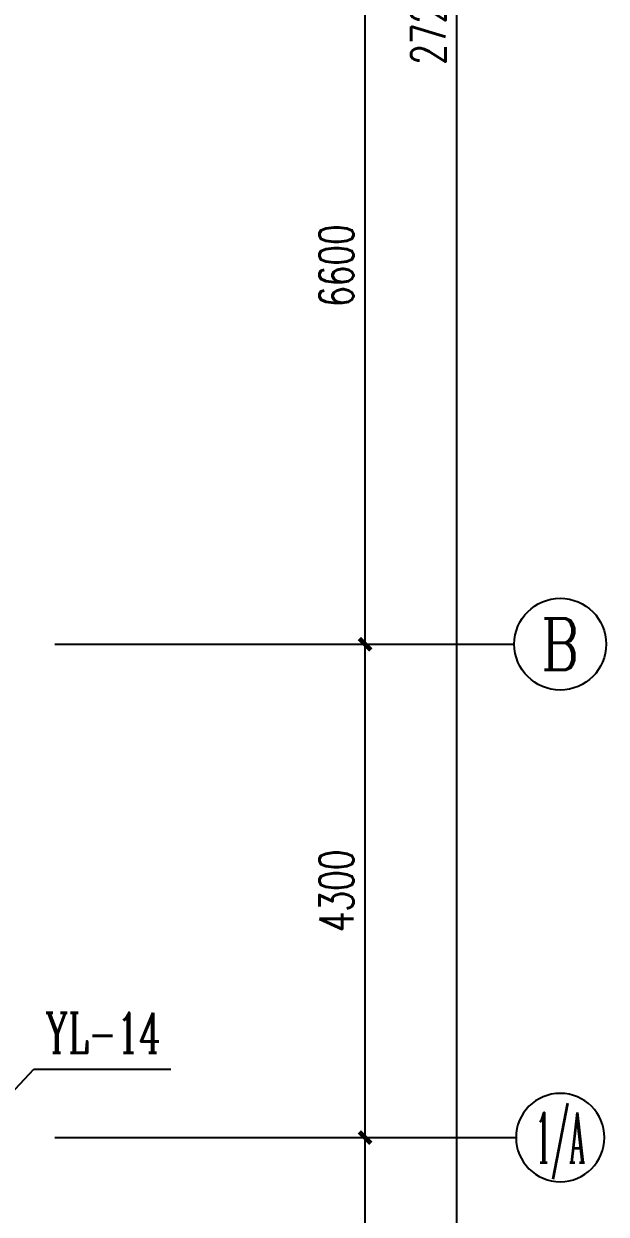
# Model space of a CAD drawing. Extents: x 343352 to 417652, y 770641 to 1036530.
# Drawn here: x 389830 to 394901, y 914958 to 925333 of the extents above; entities that cross this region are included whole.
import ezdxf
from ezdxf.enums import TextEntityAlignment as Align

# ---------------------------------------------------------------- set-up
doc = ezdxf.new("R2010")
doc.units = 0
doc.header["$LTSCALE"] = 1000
doc.header["$MEASUREMENT"] = 0
for name, color, linetype in [('AXIS', 3, 'Continuous'), ('AXIS_TEXT', 7, 'Continuous'), ('DIM_雨水', 3, 'Continuous')]:
    doc.layers.add(name, color=color, linetype=linetype)
doc.styles.add('_TCH_AXIS', font='COMPLEX', dxfattribs={"bigfont": 'GBCBIG'})
doc.styles.add('_TCH_DIM_T3', font='SIMPLEX', dxfattribs={"width": 0.705882, "bigfont": 'GBCBIG'})
doc.styles.add('_TWT_SERIAL', font='COMPLEX', dxfattribs={"width": 0.8, "height": 3.5, "bigfont": 'HZTXT'})
doc.styles.add('COMPLEX', font='COMPLEX')
doc.dimstyles.new('_TCH_ARCH&&100', dxfattribs={"dimtxt": 297.5, "dimasz": 100, "dimexe": 250, "dimexo": 300, "dimgap": 100, "dimtad": 1, "dimdec": 0, "dimzin": 0, "dimdsep": 46, "dimtxsty": '_TCH_DIM_T3', "dimblk": 'ARCHTICK', "dimcen": 0.09, "dimclrt": 7, "dimazin": 2, "dimtfac": 1, "dimtdec": 0, "dimtix": 1, "dimtmove": 2, "dimatfit": 3, "dimfxl": 0, "dimtolj": 1, "dimtzin": 0, "dimarcsym": 0})

# ---------------------------------------------------------------- blocks, each defined once
blk = doc.blocks.new('_AXISO')
blk.add_circle((0, 0), 0.5)
at = {"layer": 'AXIS_TEXT', "style": 'COMPLEX', "width": 1.041667}
blk.add_attdef('A', text='', height=0.56, dxfattribs=at).set_placement((-0.25, -0.28), (0.25, -0.28), align=Align.FIT)
blk = doc.blocks.new('_ArchTick')
at = {"color": 0, "linetype": 'ByBlock', "const_width": 0.4}
blk.add_lwpolyline([(-0.5, -0.5), (0.5, 0.5)], dxfattribs=at)
blk = doc.blocks.new('*D119')
at = {"layer": 'AXIS', "color": 0, "lineweight": -2}
for p, q in [((390601, 915626), (393051, 915626)), ((392801, 911926), (392801, 915626)), ((390601, 911926), (393051, 911926))]:
    blk.add_line(p, q, dxfattribs=at)
at = {"layer": 'Defpoints', "color": 0}
for p in [(390301, 915626), (392801, 915626), (390301, 911926)]:
    blk.add_point(p, dxfattribs=at)
at = {"layer": 'AXIS', "color": 0, "lineweight": -2, "xscale": 100, "yscale": 100, "zscale": 100}
for p, rotation in [((392801, 915626), 90), ((392801, 911926), 270)]:
    blk.add_blockref('_ArchTick', p, dxfattribs=dict(at, rotation=rotation))
at = {"layer": 'AXIS', "color": 7, "insert": (392552, 913776), "char_height": 297.5, "attachment_point": 5, "rotation": 90, "style": '_TCH_DIM_T3'}
blk.add_mtext('\\A1;3700', dxfattribs=at)
blk = doc.blocks.new('*D120')
at = {"layer": 'AXIS', "color": 0, "lineweight": -2}
for p, q in [((390601, 919926), (393051, 919926)), ((392801, 915626), (392801, 919926)), ((390601, 915626), (393051, 915626))]:
    blk.add_line(p, q, dxfattribs=at)
at = {"layer": 'Defpoints', "color": 0}
for p in [(390301, 919926), (392801, 919926), (390301, 915626)]:
    blk.add_point(p, dxfattribs=at)
at = {"layer": 'AXIS', "color": 0, "lineweight": -2, "xscale": 100, "yscale": 100, "zscale": 100}
for p, rotation in [((392801, 919926), 90), ((392801, 915626), 270)]:
    blk.add_blockref('_ArchTick', p, dxfattribs=dict(at, rotation=rotation))
at = {"layer": 'AXIS', "color": 7, "insert": (392552, 917776), "char_height": 297.5, "attachment_point": 5, "rotation": 90, "style": '_TCH_DIM_T3'}
blk.add_mtext('\\A1;4300', dxfattribs=at)
blk = doc.blocks.new('*D121')
at = {"layer": 'AXIS', "color": 0, "lineweight": -2}
for p, q in [((390601, 926526), (393051, 926526)), ((392801, 919926), (392801, 926526)), ((390601, 919926), (393051, 919926))]:
    blk.add_line(p, q, dxfattribs=at)
at = {"layer": 'Defpoints', "color": 0}
for p in [(390301, 926526), (392801, 926526), (390301, 919926)]:
    blk.add_point(p, dxfattribs=at)
at = {"layer": 'AXIS', "color": 0, "lineweight": -2, "xscale": 100, "yscale": 100, "zscale": 100}
for p, rotation in [((392801, 926526), 90), ((392801, 919926), 270)]:
    blk.add_blockref('_ArchTick', p, dxfattribs=dict(at, rotation=rotation))
at = {"layer": 'AXIS', "color": 7, "insert": (392552, 923226), "char_height": 297.5, "attachment_point": 5, "rotation": 90, "style": '_TCH_DIM_T3'}
blk.add_mtext('\\A1;6600', dxfattribs=at)
blk = doc.blocks.new('*D125')
at = {"layer": 'AXIS', "color": 0, "lineweight": -2}
for p, q in [((390601, 939046), (393851, 939046)), ((393601, 911806), (393601, 939046)), ((390601, 911806), (393851, 911806))]:
    blk.add_line(p, q, dxfattribs=at)
at = {"layer": 'Defpoints', "color": 0}
for p in [(390301, 939046), (393601, 939046), (390301, 911806)]:
    blk.add_point(p, dxfattribs=at)
at = {"layer": 'AXIS', "color": 0, "lineweight": -2, "xscale": 100, "yscale": 100, "zscale": 100}
for p, rotation in [((393601, 939046), 90), ((393601, 911806), 270)]:
    blk.add_blockref('_ArchTick', p, dxfattribs=dict(at, rotation=rotation))
at = {"layer": 'AXIS', "color": 7, "insert": (393352, 925426), "char_height": 297.5, "attachment_point": 5, "rotation": 90, "style": '_TCH_DIM_T3'}
blk.add_mtext('\\A1;27240', dxfattribs=at)

msp = doc.modelspace()

# ---------------------------------------------------------------- linework, layer by layer
at = {"layer": 'AXIS'}
for p, q in [((390100.6, 919926.2), (394100.6, 919926.2)), ((390100.6, 915626.2), (394115.6, 915626.2))]:
    msp.add_line(p, q, dxfattribs=at)
at = {"layer": 'DIM_雨水'}
for p, q in [((389562.8, 915842.4), (389916.5, 916223.4)), ((389916.5, 916223.4), (391110.7, 916223.4))]:
    msp.add_line(p, q, dxfattribs=at)

# ---------------------------------------------------------------- block references
at = {"layer": 'AXIS'}
ref = msp.add_blockref('_AXISO', (394500.6, 919926.2), dxfattribs=dict(at, xscale=800, yscale=800, zscale=800))
ref.add_attrib('A', 'B', dxfattribs={"layer": 'AXIS_TEXT', "height": 448.3, "style": '_TCH_AXIS', "width": 0.924665}).set_placement((394332.8, 919702), (394668.4, 919702), align=Align.FIT)
ref = msp.add_blockref('_AXISO', (394500.6, 915626.2), dxfattribs=dict(at, xscale=-770.0000000000001, yscale=770.0000000000001, zscale=770.0000000000001))
ref.add_attrib('A', '1/A', dxfattribs={"layer": 'AXIS_TEXT', "height": 435.58, "style": '_TCH_AXIS', "width": 0.381818}).set_placement((394282.8, 915408.4), (394718.4, 915408.4), align=Align.FIT)

# ---------------------------------------------------------------- texts
at = {"layer": 'DIM_雨水', "color": 7, "style": '_TWT_SERIAL', "width": 0.64}
msp.add_text('YL-14', height=350, dxfattribs=at).set_placement((390016.7, 916363.4))

# ---------------------------------------------------------------- dimensions: what is measured, and where the dimension line sits
at = {"layer": 'AXIS'}
for p1, p2, distance, picture, middle in [((390300.6, 911806.2), (390300.6, 939046.2), -3300, '*D125', (393351.8, 925426.2)), ((390300.6, 919926.2), (390300.6, 926526.2), -2500, '*D121', (392551.8, 923226.2)), ((390300.6, 915626.2), (390300.6, 919926.2), -2500, '*D120', (392551.8, 917776.2)), ((390300.6, 911926.2), (390300.6, 915626.2), -2500, '*D119', (392551.8, 913776.2))]:
    dim = msp.add_aligned_dim(p1=p1, p2=p2, distance=distance, dimstyle='_TCH_ARCH&&100', dxfattribs=at)
    dim.commit()
    dim.dimension.update_dxf_attribs({"geometry": picture, "text_midpoint": middle})

doc.saveas('drawing.dxf')
